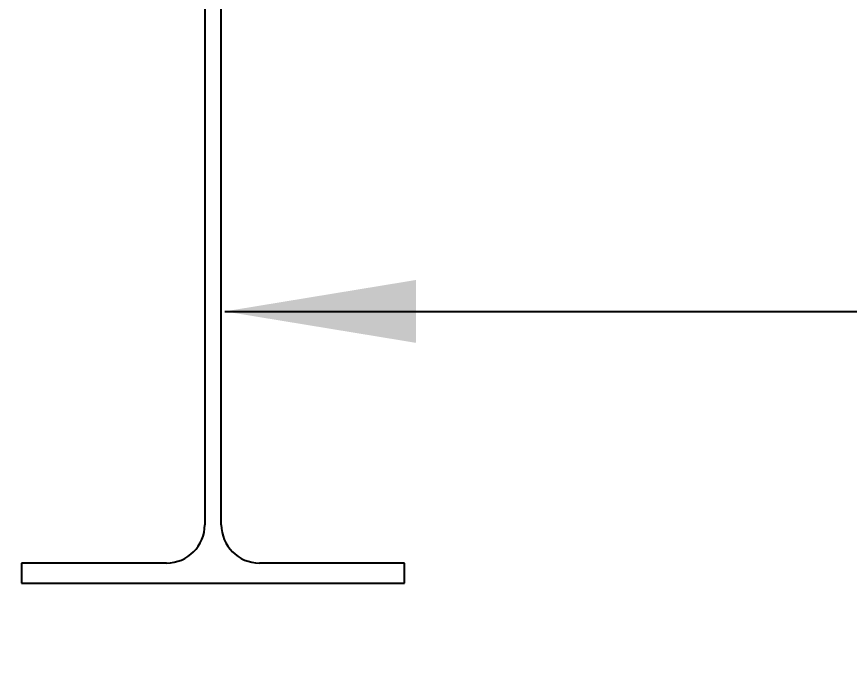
# Model space of a CAD drawing. Header units: metres. Extents: x 0 to 21025, y 0 to 14850.
# Drawn here: x 2041.2 to 2258.7, y 11472.5 to 11640.7 of the extents above; entities that cross this region are included whole.
import ezdxf

# ---------------------------------------------------------------- set-up
doc = ezdxf.new("R2010")
doc.units = ezdxf.units.M
doc.header["$LTSCALE"] = 25
doc.linetypes.add('PHANTOM', pattern=[63.5, 31.75, -6.35, 6.35, -6.35, 6.35, -6.35])
for name, color, linetype in [('18_COTAS', 7, 'Continuous'), ('SDM', 7, 'Continuous'), ('SL1', 8, 'Continuous'), ('SRE', 2, 'PHANTOM')]:
    doc.layers.add(name, color=color, linetype=linetype)
doc.styles.add('ROMANS', font='ROMANS.SHX')
doc.dimstyles.new('25___1-25', dxfattribs={"dimscale": 25, "dimtxt": 2.5, "dimasz": 2, "dimexe": 1.5, "dimexo": 1, "dimgap": 0.5, "dimtad": 1, "dimzin": 12, "dimtxsty": 'ROMANS', "dimcen": 0, "dimclrd": 256, "dimclre": 256, "dimclrt": 3, "dimazin": 3, "dimtfac": 1, "dimtmove": 0, "dimatfit": 0, "dimfxl": 1, "dimlwd": -1, "dimlwe": -1, "dimarcsym": 0})

# ---------------------------------------------------------------- blocks, each defined once
blk = doc.blocks.new('*D35')
at = {"layer": '18_COTAS', "transparency": 16777216}
for p, q in [((2092.52, 11467.72), (2092.52, 10698.83)), ((3622.69, 10761.33), (3622.69, 10773.83)), ((2142.52, 10736.33), (3572.69, 10736.33))]:
    blk.add_line(p, q, dxfattribs=at)
for points in [[(2142.52, 10744.66), (2142.52, 10728), (2092.52, 10736.33)], [(3572.69, 10744.66), (3572.69, 10728), (3622.69, 10736.33)]]:
    blk.add_solid(points, dxfattribs=at)
at = {"layer": 'Defpoints', "color": 0, "transparency": 16777216}
for p in [(2092.52, 11492.72), (3622.69, 10736.33), (3622.69, 10736.33)]:
    blk.add_point(p, dxfattribs=at)
at = {"layer": '18_COTAS', "color": 3, "transparency": 16777216, "insert": (2857.6, 10786.03), "char_height": 62.5, "attachment_point": 5, "style": 'ROMANS'}
blk.add_mtext('1530,17', dxfattribs=at)

msp = doc.modelspace()

# ---------------------------------------------------------------- linework, layer by layer
at = {"layer": 'SL1'}
for p, q in [((2090.367, 11677.489), (2090.367, 11507.949)), ((2094.667, 11507.949), (2094.667, 11677.489)), ((2042.517, 11497.949), (2042.517, 11492.719)), ((2080.367, 11497.949), (2042.517, 11497.949)), ((2142.517, 11497.949), (2104.667, 11497.949)), ((2142.517, 11492.719), (2142.517, 11497.949)), ((2042.517, 11492.719), (2142.517, 11492.719))]:
    msp.add_line(p, q, dxfattribs=at)
for centre, start, end in [((2080.367, 11507.949), 270, 0), ((2104.667, 11507.949), 180, 270)]:
    msp.add_arc(centre, 10, start, end, dxfattribs=at)
at = {"layer": 'SRE'}
msp.add_circle((2089.467, 11635.144), 256.394, dxfattribs=at)

# ---------------------------------------------------------------- dimensions: what is measured, and where the dimension line sits
at = {"layer": '18_COTAS'}
dim = msp.add_linear_dim(base=(3622.687, 10736.331), p1=(2092.517, 11492.719), p2=(3622.687, 10736.331), dimstyle='25___1-25', dxfattribs=at)
dim.commit()
dim.dimension.update_dxf_attribs({"geometry": '*D35', "text_midpoint": (2857.602, 10786.033)})

# ---------------------------------------------------------------- leaders
at = {"layer": 'SDM', "annotation_type": 0, "has_hookline": 1, "hookline_direction": 0, "text_width": 720.238}
msp.add_leader([(2095.567, 11563.681), (2485.144, 11563.681)], dimstyle='25___1-25', override={"dimgap": 0.5, "dimtad": 0}, dxfattribs=at)

doc.saveas('drawing.dxf')
